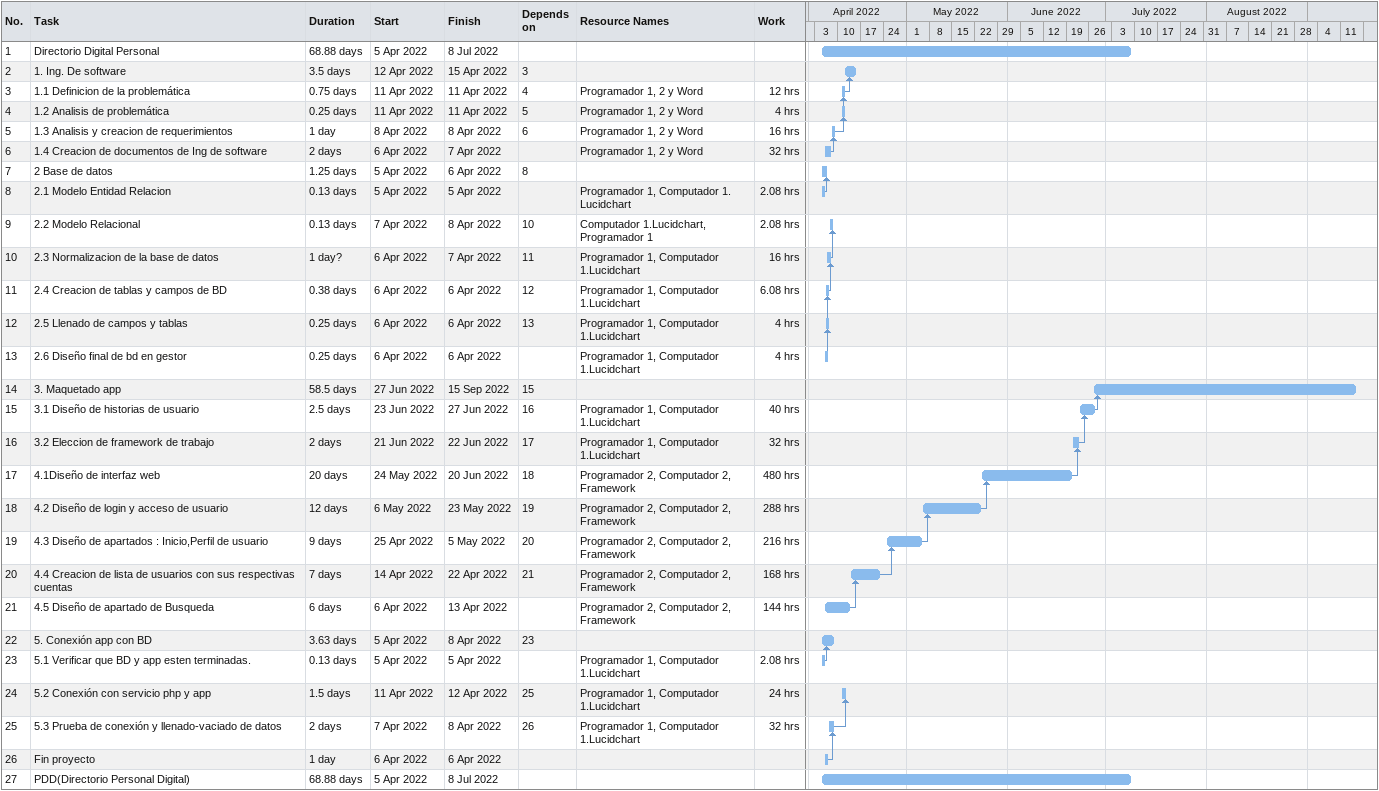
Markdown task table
| ID | Task | Duration | Start | Finish | Predecessors | Resources | Work (h) |
|---|---|---|---|---|---|---|---|
| 1 | Directorio Digital Personal | 68.88d | 2022-04-05 | 2022-07-08 |  |  |  |
| 2 | 1. Ing. De software | 3.5d | 2022-04-12 | 2022-04-15 | 3 |  |  |
| 3 | 1.1 Definicion de la problemática | 0.75d | 2022-04-11 | 2022-04-11 | 4 | Programador 1, 2 y Word | 12 |
| 4 | 1.2 Analisis de problemática | 0.25d | 2022-04-11 | 2022-04-11 | 5 | Programador 1, 2 y Word | 4 |
| 5 | 1.3 Analisis y creacion de requerimientos | 1d | 2022-04-08 | 2022-04-08 | 6 | Programador 1, 2 y Word | 16 |
| 6 | 1.4 Creacion de documentos de Ing de software | 2d | 2022-04-06 | 2022-04-07 |  | Programador 1, 2 y Word | 32 |
| 7 | 2 Base de datos | 1.25d | 2022-04-05 | 2022-04-06 | 8 |  |  |
| 8 | 2.1 Modelo Entidad Relacion | 0.13d | 2022-04-05 | 2022-04-05 |  | Programador 1, Computador 1. Lucidchart | 2.08 |
| 9 | 2.2 Modelo Relacional | 0.13d | 2022-04-07 | 2022-04-08 | 10 | Computador 1.Lucidchart, Programador 1 | 2.08 |
| 10 | 2.3 Normalizacion de la base de datos | 1d? | 2022-04-06 | 2022-04-07 | 11 | Programador 1, Computador 1.Lucidchart | 16 |
| 11 | 2.4 Creacion de tablas y campos de BD | 0.38d | 2022-04-06 | 2022-04-06 | 12 | Programador 1, Computador 1.Lucidchart | 6.08 |
| 12 | 2.5 Llenado de campos y tablas | 0.25d | 2022-04-06 | 2022-04-06 | 13 | Programador 1, Computador 1.Lucidchart | 4 |
| 13 | 2.6 Diseño final de bd en gestor | 0.25d | 2022-04-06 | 2022-04-06 |  | Programador 1, Computador 1.Lucidchart | 4 |
| 14 | 3. Maquetado app | 58.5d | 2022-06-27 | 2022-09-15 | 15 |  |  |
| 15 | 3.1 Diseño de historias de usuario | 2.5d | 2022-06-23 | 2022-06-27 | 16 | Programador 1, Computador 1.Lucidchart | 40 |
| 16 | 3.2 Eleccion de framework de trabajo | 2d | 2022-06-21 | 2022-06-22 | 17 | Programador 1, Computador 1.Lucidchart | 32 |
| 17 | 4.1Diseño de interfaz web | 20d | 2022-05-24 | 2022-06-20 | 18 | Programador 2, Computador 2, Framework | 480 |
| 18 | 4.2 Diseño de login y acceso de usuario | 12d | 2022-05-06 | 2022-05-23 | 19 | Programador 2, Computador 2, Framework | 288 |
| 19 | 4.3 Diseño de apartados : Inicio,Perfil de usuario | 9d | 2022-04-25 | 2022-05-05 | 20 | Programador 2, Computador 2, Framework | 216 |
| 20 | 4.4 Creacion de lista de usuarios con sus respectivas cuentas | 7d | 2022-04-14 | 2022-04-22 | 21 | Programador 2, Computador 2, Framework | 168 |
| 21 | 4.5 Diseño de apartado de Busqueda | 6d | 2022-04-06 | 2022-04-13 |  | Programador 2, Computador 2, Framework | 144 |
| 22 | 5. Conexión app con BD | 3.63d | 2022-04-05 | 2022-04-08 | 23 |  |  |
| 23 | 5.1 Verificar que BD y app esten terminadas. | 0.13d | 2022-04-05 | 2022-04-05 |  | Programador 1, Computador 1.Lucidchart | 2.08 |
| 24 | 5.2 Conexión con servicio php y app | 1.5d | 2022-04-11 | 2022-04-12 | 25 | Programador 1, Computador 1.Lucidchart | 24 |
| 25 | 5.3 Prueba de conexión y llenado-vaciado de datos | 2d | 2022-04-07 | 2022-04-08 | 26 | Programador 1, Computador 1.Lucidchart | 32 |
| 26 | Fin proyecto | 1d | 2022-04-06 | 2022-04-06 |  |  |  |
| 27 | PDD(Directorio Personal Digital) | 68.88d | 2022-04-05 | 2022-07-08 |  |  |  |
